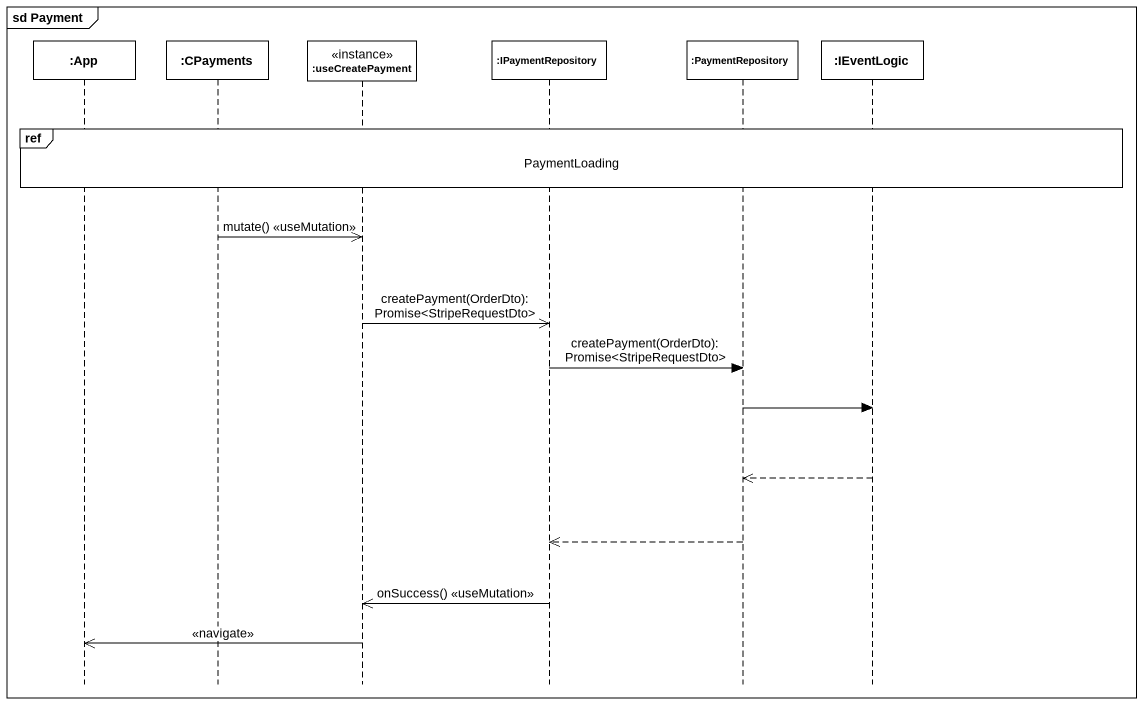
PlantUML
@startuml
mainframe sd Payment
hide footbox
participant ":App" as App
participant ":CPayments" as CPayments
participant ":useCreatePayment" as useCreatePayment <<instance>>
participant ":IPaymentRepository" as IPaymentRepository
participant ":PaymentRepository" as PaymentRepository
participant ":IEventLogic" as IEventLogic

ref over App, CPayments, useCreatePayment, IPaymentRepository, PaymentRepository, IEventLogic : PaymentLoading
CPayments ->> useCreatePayment : mutate() <<useMutation>>
useCreatePayment ->> IPaymentRepository : createPayment(OrderDto): Promise<StripeRequestDto>
IPaymentRepository -> PaymentRepository : createPayment(OrderDto): Promise<StripeRequestDto>
PaymentRepository -> IEventLogic
IEventLogic -->> PaymentRepository
PaymentRepository -->> IPaymentRepository
IPaymentRepository ->> useCreatePayment : onSuccess() <<useMutation>>
useCreatePayment ->> App : <<navigate>>
@enduml
